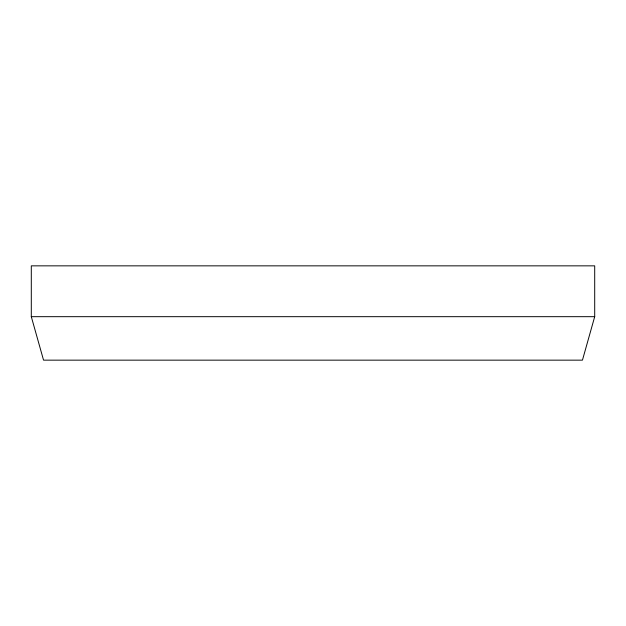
<?xml version="1.0" encoding="UTF-8"?>
<svg xmlns="http://www.w3.org/2000/svg" width="626" height="626" viewBox="0 0 626 626"><rect width="100%" height="100%" fill="white"/><g stroke="black" fill="none" stroke-linecap="round" stroke-linejoin="round"><path stroke-width="0.94" d="M594.7 316.678L582.454 360.153L43.546 360.153L31.3 316.678L31.3 265.847L594.7 265.847L594.7 316.678L31.3 316.678"/></g></svg>
